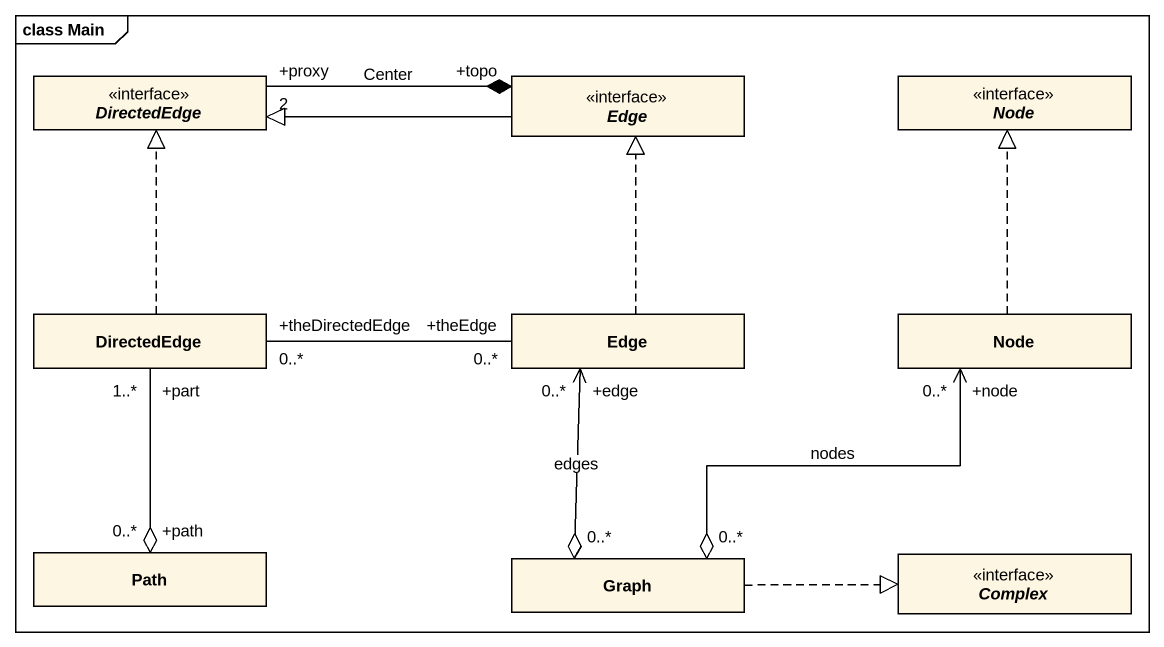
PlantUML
@startuml
mainframe class Main
hide circle
hide empty members
interface DirectedEdge
interface Edge
interface "Node" as Node_
class "DirectedEdge" as DirectedEdge_2
class "Edge" as Edge_2
class "Node" as Node__2
class Path
class Graph
interface Complex
DirectedEdge "+proxy\n2" -right-* "+topo" Edge : Center
Edge -left-|> DirectedEdge
DirectedEdge_2 .up.|> DirectedEdge
DirectedEdge_2 "+theDirectedEdge\n0..*" -right- "+theEdge\n0..*" Edge_2
DirectedEdge_2 "+part\n1..*" --o "+path\n0..*" Path
Edge_2 .up.|> Edge
Edge_2 "+edge\n0..*" <--o "0..*" Graph : edges
Node__2 .up.|> Node_
Node__2 "+node\n0..*" <--o "0..*" Graph : nodes
Graph .right.|> Complex
@enduml
